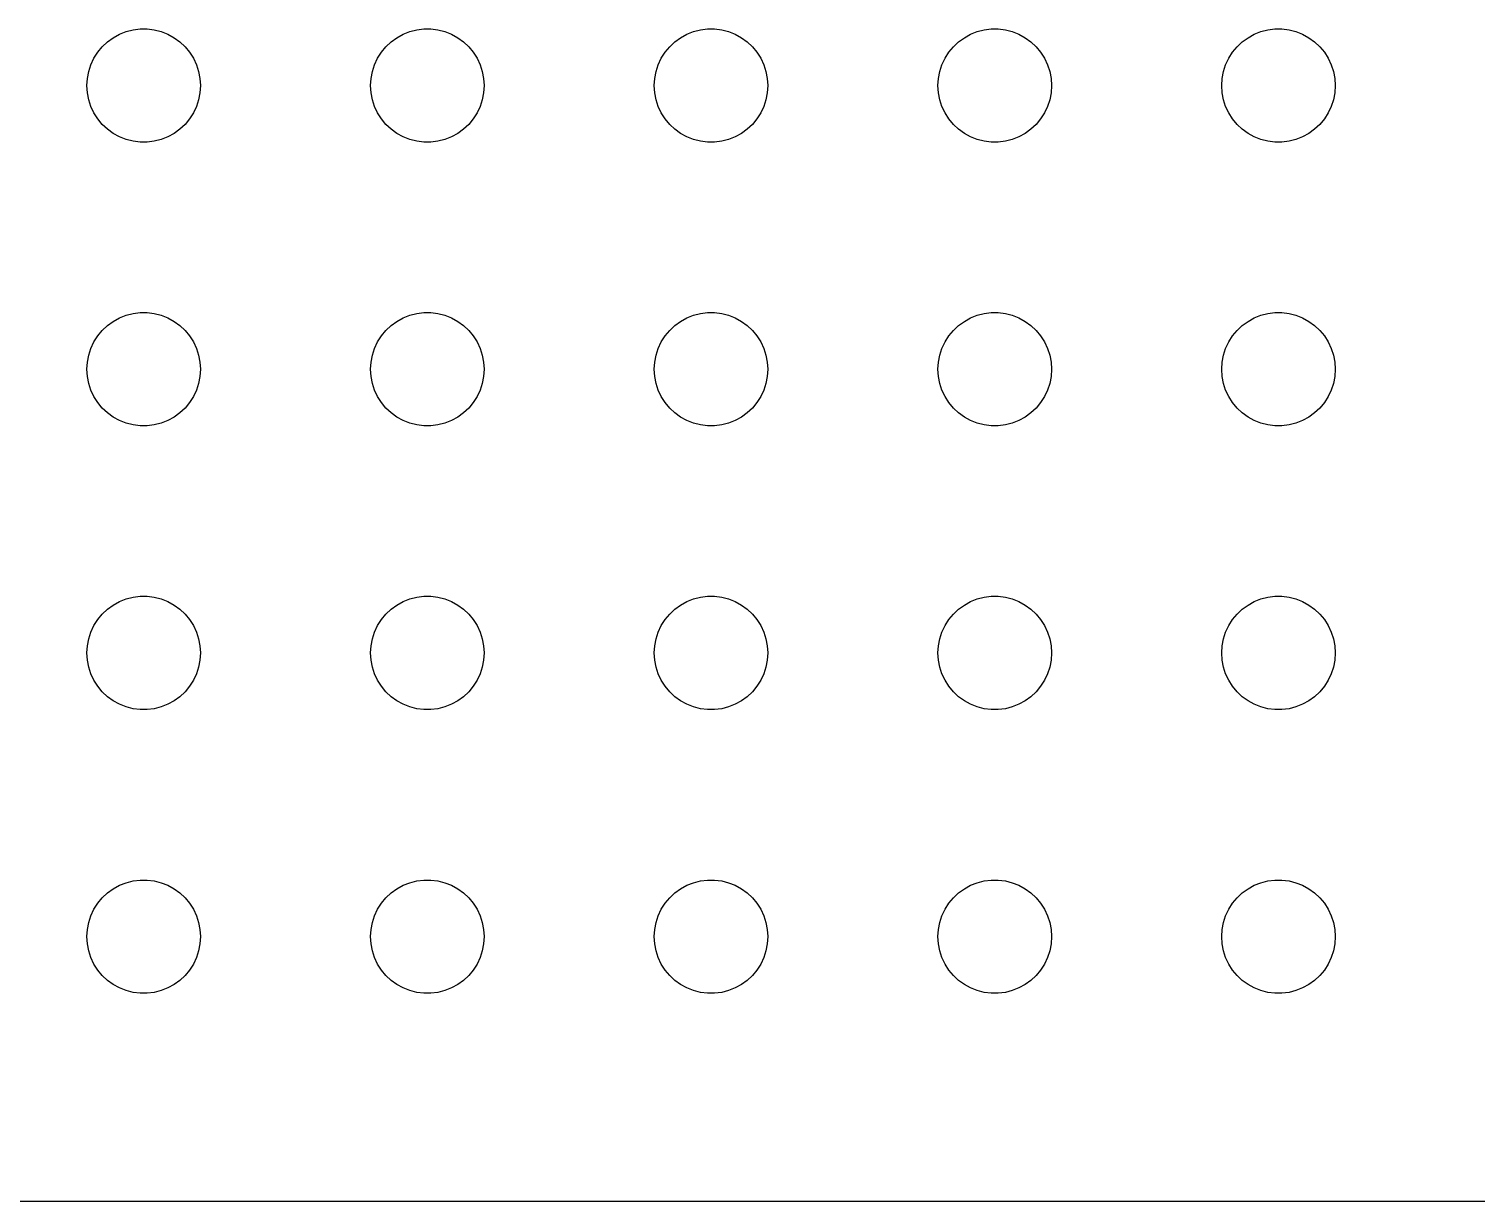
# Model space of a CAD drawing. Header units: metres. Extents: x -150 to 150, y -149 to 149.
# Drawn here: x 71.97 to 110.22, y -149.49 to -118.5 of the extents above; entities that cross this region are included whole.
import ezdxf

# ---------------------------------------------------------------- set-up
doc = ezdxf.new("R2010")
doc.units = ezdxf.units.M

msp = doc.modelspace()

# ---------------------------------------------------------------- linework, layer by layer
for p, q in [((74.3613, -118.643), (74.5365, -118.573)), ((74.5365, -118.573), (74.7189, -118.527)), ((74.7189, -118.527), (74.9058, -118.503)), ((74.9058, -118.503), (75.0942, -118.503)), ((75.0942, -118.503), (75.2811, -118.527)), ((75.2811, -118.527), (75.4635, -118.573)), ((75.4635, -118.573), (75.6387, -118.643)), ((81.8613, -118.643), (82.0365, -118.573)), ((82.0365, -118.573), (82.2189, -118.527)), ((82.2189, -118.527), (82.4058, -118.503)), ((82.4058, -118.503), (82.5942, -118.503)), ((82.5942, -118.503), (82.7811, -118.527)), ((82.7811, -118.527), (82.9635, -118.573)), ((82.9635, -118.573), (83.1387, -118.643)), ((89.3613, -118.643), (89.5365, -118.573)), ((89.5365, -118.573), (89.7189, -118.527)), ((89.7189, -118.527), (89.9058, -118.503)), ((89.9058, -118.503), (90.0942, -118.503)), ((90.0942, -118.503), (90.2811, -118.527)), ((90.2811, -118.527), (90.4635, -118.573)), ((90.4635, -118.573), (90.6387, -118.643)), ((96.8613, -118.643), (97.0365, -118.573)), ((97.0365, -118.573), (97.2189, -118.527)), ((97.2189, -118.527), (97.4058, -118.503)), ((97.4058, -118.503), (97.5942, -118.503)), ((97.5942, -118.503), (97.7811, -118.527)), ((97.7811, -118.527), (97.9635, -118.573)), ((97.9635, -118.573), (98.1387, -118.643)), ((104.361, -118.643), (104.536, -118.573)), ((104.536, -118.573), (104.719, -118.527)), ((104.719, -118.527), (104.906, -118.503)), ((104.906, -118.503), (105.094, -118.503)), ((105.094, -118.503), (105.281, -118.527)), ((105.281, -118.527), (105.464, -118.573)), ((105.464, -118.573), (105.639, -118.643)), ((73.7865, -119.118), (73.9065, -118.973)), ((73.9065, -118.973), (74.0439, -118.844)), ((74.0439, -118.844), (74.1963, -118.734)), ((74.1963, -118.734), (74.3613, -118.643)), ((75.6387, -118.643), (75.8037, -118.734)), ((75.8037, -118.734), (75.9561, -118.844)), ((75.9561, -118.844), (76.0934, -118.973)), ((76.0934, -118.973), (76.2135, -119.118)), ((81.2865, -119.118), (81.4065, -118.973)), ((81.4065, -118.973), (81.5439, -118.844)), ((81.5439, -118.844), (81.6963, -118.734)), ((81.6963, -118.734), (81.8613, -118.643)), ((83.1387, -118.643), (83.3037, -118.734)), ((83.3037, -118.734), (83.4561, -118.844)), ((83.4561, -118.844), (83.5934, -118.973)), ((83.5934, -118.973), (83.7135, -119.118)), ((88.7865, -119.118), (88.9065, -118.973)), ((88.9065, -118.973), (89.0439, -118.844)), ((89.0439, -118.844), (89.1963, -118.734)), ((89.1963, -118.734), (89.3613, -118.643)), ((90.6387, -118.643), (90.8037, -118.734)), ((90.8037, -118.734), (90.9561, -118.844)), ((90.9561, -118.844), (91.0934, -118.973)), ((91.0934, -118.973), (91.2135, -119.118)), ((96.2865, -119.118), (96.4065, -118.973)), ((96.4065, -118.973), (96.5439, -118.844)), ((96.5439, -118.844), (96.6963, -118.734)), ((96.6963, -118.734), (96.8613, -118.643)), ((98.1387, -118.643), (98.3037, -118.734)), ((98.3037, -118.734), (98.4561, -118.844)), ((98.4561, -118.844), (98.5934, -118.973)), ((98.5934, -118.973), (98.7135, -119.118)), ((103.786, -119.118), (103.907, -118.973)), ((103.907, -118.973), (104.044, -118.844)), ((104.044, -118.844), (104.196, -118.734)), ((104.196, -118.734), (104.361, -118.643)), ((105.639, -118.643), (105.804, -118.734)), ((105.804, -118.734), (105.956, -118.844)), ((105.956, -118.844), (106.093, -118.973)), ((106.093, -118.973), (106.214, -119.118)), ((73.6053, -119.448), (73.6855, -119.277)), ((73.6855, -119.277), (73.7865, -119.118)), ((76.2135, -119.118), (76.3145, -119.277)), ((76.3145, -119.277), (76.3947, -119.448)), ((81.1053, -119.448), (81.1855, -119.277)), ((81.1855, -119.277), (81.2865, -119.118)), ((83.7135, -119.118), (83.8145, -119.277)), ((83.8145, -119.277), (83.8947, -119.448)), ((88.6053, -119.448), (88.6855, -119.277)), ((88.6855, -119.277), (88.7865, -119.118)), ((91.2135, -119.118), (91.3145, -119.277)), ((91.3145, -119.277), (91.3947, -119.448)), ((96.1053, -119.448), (96.1855, -119.277)), ((96.1855, -119.277), (96.2865, -119.118)), ((98.7135, -119.118), (98.8145, -119.277)), ((98.8145, -119.277), (98.8947, -119.448)), ((103.605, -119.448), (103.686, -119.277)), ((103.686, -119.277), (103.786, -119.118)), ((106.214, -119.118), (106.314, -119.277)), ((106.314, -119.277), (106.395, -119.448)), ((73.5118, -119.812), (73.5471, -119.627)), ((73.5471, -119.627), (73.6053, -119.448)), ((76.3947, -119.448), (76.4529, -119.627)), ((76.4529, -119.627), (76.4882, -119.812)), ((81.0118, -119.812), (81.0471, -119.627)), ((81.0471, -119.627), (81.1053, -119.448)), ((83.8947, -119.448), (83.9529, -119.627)), ((83.9529, -119.627), (83.9882, -119.812)), ((88.5118, -119.812), (88.5471, -119.627)), ((88.5471, -119.627), (88.6053, -119.448)), ((91.3947, -119.448), (91.4529, -119.627)), ((91.4529, -119.627), (91.4882, -119.812)), ((96.0118, -119.812), (96.0471, -119.627)), ((96.0471, -119.627), (96.1053, -119.448)), ((98.8947, -119.448), (98.9529, -119.627)), ((98.9529, -119.627), (98.9882, -119.812)), ((103.512, -119.812), (103.547, -119.627)), ((103.547, -119.627), (103.605, -119.448)), ((106.395, -119.448), (106.453, -119.627)), ((106.453, -119.627), (106.488, -119.812)), ((73.5, -120), (73.5118, -119.812)), ((73.5118, -120.188), (73.5, -120)), ((76.4882, -119.812), (76.5, -120)), ((76.5, -120), (76.4882, -120.188)), ((81, -120), (81.0118, -119.812)), ((81.0118, -120.188), (81, -120)), ((83.9882, -119.812), (84, -120)), ((84, -120), (83.9882, -120.188)), ((88.5, -120), (88.5118, -119.812)), ((88.5118, -120.188), (88.5, -120)), ((91.4882, -119.812), (91.5, -120)), ((91.5, -120), (91.4882, -120.188)), ((96, -120), (96.0118, -119.812)), ((96.0118, -120.188), (96, -120)), ((98.9882, -119.812), (99, -120)), ((99, -120), (98.9882, -120.188)), ((103.5, -120), (103.512, -119.812)), ((103.512, -120.188), (103.5, -120)), ((106.488, -119.812), (106.5, -120)), ((106.5, -120), (106.488, -120.188)), ((73.5471, -120.373), (73.5118, -120.188)), ((73.6053, -120.552), (73.5471, -120.373)), ((76.4529, -120.373), (76.3947, -120.552)), ((76.4882, -120.188), (76.4529, -120.373)), ((81.0471, -120.373), (81.0118, -120.188)), ((81.1053, -120.552), (81.0471, -120.373)), ((83.9529, -120.373), (83.8947, -120.552)), ((83.9882, -120.188), (83.9529, -120.373)), ((88.5471, -120.373), (88.5118, -120.188)), ((88.6053, -120.552), (88.5471, -120.373)), ((91.4529, -120.373), (91.3947, -120.552)), ((91.4882, -120.188), (91.4529, -120.373)), ((96.0471, -120.373), (96.0118, -120.188)), ((96.1053, -120.552), (96.0471, -120.373)), ((98.9529, -120.373), (98.8947, -120.552)), ((98.9882, -120.188), (98.9529, -120.373)), ((103.547, -120.373), (103.512, -120.188)), ((103.605, -120.552), (103.547, -120.373)), ((106.453, -120.373), (106.395, -120.552)), ((106.488, -120.188), (106.453, -120.373)), ((73.6855, -120.723), (73.6053, -120.552)), ((73.7865, -120.882), (73.6855, -120.723)), ((73.9065, -121.027), (73.7865, -120.882)), ((76.2135, -120.882), (76.0934, -121.027)), ((76.3145, -120.723), (76.2135, -120.882)), ((76.3947, -120.552), (76.3145, -120.723)), ((81.1855, -120.723), (81.1053, -120.552)), ((81.2865, -120.882), (81.1855, -120.723)), ((81.4065, -121.027), (81.2865, -120.882)), ((83.7135, -120.882), (83.5934, -121.027)), ((83.8145, -120.723), (83.7135, -120.882)), ((83.8947, -120.552), (83.8145, -120.723)), ((88.6855, -120.723), (88.6053, -120.552)), ((88.7865, -120.882), (88.6855, -120.723)), ((88.9065, -121.027), (88.7865, -120.882)), ((91.2135, -120.882), (91.0934, -121.027)), ((91.3145, -120.723), (91.2135, -120.882)), ((91.3947, -120.552), (91.3145, -120.723)), ((96.1855, -120.723), (96.1053, -120.552)), ((96.2865, -120.882), (96.1855, -120.723)), ((96.4065, -121.027), (96.2865, -120.882)), ((98.7135, -120.882), (98.5934, -121.027)), ((98.8145, -120.723), (98.7135, -120.882)), ((98.8947, -120.552), (98.8145, -120.723)), ((103.686, -120.723), (103.605, -120.552)), ((103.786, -120.882), (103.686, -120.723)), ((103.907, -121.027), (103.786, -120.882)), ((106.214, -120.882), (106.093, -121.027)), ((106.314, -120.723), (106.214, -120.882)), ((106.395, -120.552), (106.314, -120.723)), ((74.0439, -121.156), (73.9065, -121.027)), ((74.1963, -121.266), (74.0439, -121.156)), ((74.3613, -121.357), (74.1963, -121.266)), ((75.8037, -121.266), (75.6387, -121.357)), ((75.9561, -121.156), (75.8037, -121.266)), ((76.0934, -121.027), (75.9561, -121.156)), ((81.5439, -121.156), (81.4065, -121.027)), ((81.6963, -121.266), (81.5439, -121.156)), ((81.8613, -121.357), (81.6963, -121.266)), ((83.3037, -121.266), (83.1387, -121.357)), ((83.4561, -121.156), (83.3037, -121.266)), ((83.5934, -121.027), (83.4561, -121.156)), ((89.0439, -121.156), (88.9065, -121.027)), ((89.1963, -121.266), (89.0439, -121.156)), ((89.3613, -121.357), (89.1963, -121.266)), ((90.8037, -121.266), (90.6387, -121.357)), ((90.9561, -121.156), (90.8037, -121.266)), ((91.0934, -121.027), (90.9561, -121.156)), ((96.5439, -121.156), (96.4065, -121.027)), ((96.6963, -121.266), (96.5439, -121.156)), ((96.8613, -121.357), (96.6963, -121.266)), ((98.3037, -121.266), (98.1387, -121.357)), ((98.4561, -121.156), (98.3037, -121.266)), ((98.5934, -121.027), (98.4561, -121.156)), ((104.044, -121.156), (103.907, -121.027)), ((104.196, -121.266), (104.044, -121.156)), ((104.361, -121.357), (104.196, -121.266)), ((105.804, -121.266), (105.639, -121.357)), ((105.956, -121.156), (105.804, -121.266)), ((106.093, -121.027), (105.956, -121.156)), ((74.5365, -121.427), (74.3613, -121.357)), ((74.7189, -121.473), (74.5365, -121.427)), ((74.9058, -121.497), (74.7189, -121.473)), ((75.0942, -121.497), (74.9058, -121.497)), ((75.2811, -121.473), (75.0942, -121.497)), ((75.4635, -121.427), (75.2811, -121.473)), ((75.6387, -121.357), (75.4635, -121.427)), ((82.0365, -121.427), (81.8613, -121.357)), ((82.2189, -121.473), (82.0365, -121.427)), ((82.4058, -121.497), (82.2189, -121.473)), ((82.5942, -121.497), (82.4058, -121.497)), ((82.7811, -121.473), (82.5942, -121.497)), ((82.9635, -121.427), (82.7811, -121.473)), ((83.1387, -121.357), (82.9635, -121.427)), ((89.5365, -121.427), (89.3613, -121.357)), ((89.7189, -121.473), (89.5365, -121.427)), ((89.9058, -121.497), (89.7189, -121.473)), ((90.0942, -121.497), (89.9058, -121.497)), ((90.2811, -121.473), (90.0942, -121.497)), ((90.4635, -121.427), (90.2811, -121.473)), ((90.6387, -121.357), (90.4635, -121.427)), ((97.0365, -121.427), (96.8613, -121.357)), ((97.2189, -121.473), (97.0365, -121.427)), ((97.4058, -121.497), (97.2189, -121.473)), ((97.5942, -121.497), (97.4058, -121.497)), ((97.7811, -121.473), (97.5942, -121.497)), ((97.9635, -121.427), (97.7811, -121.473)), ((98.1387, -121.357), (97.9635, -121.427)), ((104.536, -121.427), (104.361, -121.357)), ((104.719, -121.473), (104.536, -121.427)), ((104.906, -121.497), (104.719, -121.473)), ((105.094, -121.497), (104.906, -121.497)), ((105.281, -121.473), (105.094, -121.497)), ((105.464, -121.427), (105.281, -121.473)), ((105.639, -121.357), (105.464, -121.427)), ((74.0439, -126.344), (74.1963, -126.234)), ((74.1963, -126.234), (74.3613, -126.143)), ((74.3613, -126.143), (74.5365, -126.073)), ((74.5365, -126.073), (74.7189, -126.027)), ((74.7189, -126.027), (74.9058, -126.003)), ((74.9058, -126.003), (75.0942, -126.003)), ((75.0942, -126.003), (75.2811, -126.027)), ((75.2811, -126.027), (75.4635, -126.073)), ((75.4635, -126.073), (75.6387, -126.143)), ((75.6387, -126.143), (75.8037, -126.234)), ((75.8037, -126.234), (75.9561, -126.344)), ((81.5439, -126.344), (81.6963, -126.234)), ((81.6963, -126.234), (81.8613, -126.143)), ((81.8613, -126.143), (82.0365, -126.073)), ((82.0365, -126.073), (82.2189, -126.027)), ((82.2189, -126.027), (82.4058, -126.003)), ((82.4058, -126.003), (82.5942, -126.003)), ((82.5942, -126.003), (82.7811, -126.027)), ((82.7811, -126.027), (82.9635, -126.073)), ((82.9635, -126.073), (83.1387, -126.143)), ((83.1387, -126.143), (83.3037, -126.234)), ((83.3037, -126.234), (83.4561, -126.344)), ((89.0439, -126.344), (89.1963, -126.234)), ((89.1963, -126.234), (89.3613, -126.143)), ((89.3613, -126.143), (89.5365, -126.073)), ((89.5365, -126.073), (89.7189, -126.027)), ((89.7189, -126.027), (89.9058, -126.003)), ((89.9058, -126.003), (90.0942, -126.003)), ((90.0942, -126.003), (90.2811, -126.027)), ((90.2811, -126.027), (90.4635, -126.073)), ((90.4635, -126.073), (90.6387, -126.143)), ((90.6387, -126.143), (90.8037, -126.234)), ((90.8037, -126.234), (90.9561, -126.344)), ((96.5439, -126.344), (96.6963, -126.234)), ((96.6963, -126.234), (96.8613, -126.143)), ((96.8613, -126.143), (97.0365, -126.073)), ((97.0365, -126.073), (97.2189, -126.027)), ((97.2189, -126.027), (97.4058, -126.003)), ((97.4058, -126.003), (97.5942, -126.003)), ((97.5942, -126.003), (97.7811, -126.027)), ((97.7811, -126.027), (97.9635, -126.073)), ((97.9635, -126.073), (98.1387, -126.143)), ((98.1387, -126.143), (98.3037, -126.234)), ((98.3037, -126.234), (98.4561, -126.344)), ((104.044, -126.344), (104.196, -126.234)), ((104.196, -126.234), (104.361, -126.143)), ((104.361, -126.143), (104.536, -126.073)), ((104.536, -126.073), (104.719, -126.027)), ((104.719, -126.027), (104.906, -126.003)), ((104.906, -126.003), (105.094, -126.003)), ((105.094, -126.003), (105.281, -126.027)), ((105.281, -126.027), (105.464, -126.073)), ((105.464, -126.073), (105.639, -126.143)), ((105.639, -126.143), (105.804, -126.234)), ((105.804, -126.234), (105.956, -126.344)), ((73.6855, -126.777), (73.7865, -126.618)), ((73.7865, -126.618), (73.9065, -126.473)), ((73.9065, -126.473), (74.0439, -126.344)), ((75.9561, -126.344), (76.0934, -126.473)), ((76.0934, -126.473), (76.2135, -126.618)), ((76.2135, -126.618), (76.3145, -126.777)), ((81.1855, -126.777), (81.2865, -126.618)), ((81.2865, -126.618), (81.4065, -126.473)), ((81.4065, -126.473), (81.5439, -126.344)), ((83.4561, -126.344), (83.5934, -126.473)), ((83.5934, -126.473), (83.7135, -126.618)), ((83.7135, -126.618), (83.8145, -126.777)), ((88.6855, -126.777), (88.7865, -126.618)), ((88.7865, -126.618), (88.9065, -126.473)), ((88.9065, -126.473), (89.0439, -126.344)), ((90.9561, -126.344), (91.0934, -126.473)), ((91.0934, -126.473), (91.2135, -126.618)), ((91.2135, -126.618), (91.3145, -126.777)), ((96.1855, -126.777), (96.2865, -126.618)), ((96.2865, -126.618), (96.4065, -126.473)), ((96.4065, -126.473), (96.5439, -126.344)), ((98.4561, -126.344), (98.5934, -126.473)), ((98.5934, -126.473), (98.7135, -126.618)), ((98.7135, -126.618), (98.8145, -126.777)), ((103.686, -126.777), (103.786, -126.618)), ((103.786, -126.618), (103.907, -126.473)), ((103.907, -126.473), (104.044, -126.344)), ((105.956, -126.344), (106.093, -126.473)), ((106.093, -126.473), (106.214, -126.618)), ((106.214, -126.618), (106.314, -126.777)), ((73.5471, -127.127), (73.6053, -126.948)), ((73.6053, -126.948), (73.6855, -126.777)), ((76.3145, -126.777), (76.3947, -126.948)), ((76.3947, -126.948), (76.4529, -127.127)), ((81.0471, -127.127), (81.1053, -126.948)), ((81.1053, -126.948), (81.1855, -126.777)), ((83.8145, -126.777), (83.8947, -126.948)), ((83.8947, -126.948), (83.9529, -127.127)), ((88.5471, -127.127), (88.6053, -126.948)), ((88.6053, -126.948), (88.6855, -126.777)), ((91.3145, -126.777), (91.3947, -126.948)), ((91.3947, -126.948), (91.4529, -127.127)), ((96.0471, -127.127), (96.1053, -126.948)), ((96.1053, -126.948), (96.1855, -126.777)), ((98.8145, -126.777), (98.8947, -126.948)), ((98.8947, -126.948), (98.9529, -127.127)), ((103.547, -127.127), (103.605, -126.948)), ((103.605, -126.948), (103.686, -126.777)), ((106.314, -126.777), (106.395, -126.948)), ((106.395, -126.948), (106.453, -127.127)), ((73.5, -127.5), (73.5118, -127.312)), ((73.5118, -127.312), (73.5471, -127.127)), ((76.4529, -127.127), (76.4882, -127.312)), ((76.4882, -127.312), (76.5, -127.5)), ((81, -127.5), (81.0118, -127.312)), ((81.0118, -127.312), (81.0471, -127.127)), ((83.9529, -127.127), (83.9882, -127.312)), ((83.9882, -127.312), (84, -127.5)), ((88.5, -127.5), (88.5118, -127.312)), ((88.5118, -127.312), (88.5471, -127.127)), ((91.4529, -127.127), (91.4882, -127.312)), ((91.4882, -127.312), (91.5, -127.5)), ((96, -127.5), (96.0118, -127.312)), ((96.0118, -127.312), (96.0471, -127.127)), ((98.9529, -127.127), (98.9882, -127.312)), ((98.9882, -127.312), (99, -127.5)), ((103.5, -127.5), (103.512, -127.312)), ((103.512, -127.312), (103.547, -127.127)), ((106.453, -127.127), (106.488, -127.312)), ((106.488, -127.312), (106.5, -127.5)), ((73.5118, -127.688), (73.5, -127.5)), ((73.5471, -127.873), (73.5118, -127.688)), ((76.4882, -127.688), (76.4529, -127.873)), ((76.5, -127.5), (76.4882, -127.688)), ((81.0118, -127.688), (81, -127.5)), ((81.0471, -127.873), (81.0118, -127.688)), ((83.9882, -127.688), (83.9529, -127.873)), ((84, -127.5), (83.9882, -127.688)), ((88.5118, -127.688), (88.5, -127.5)), ((88.5471, -127.873), (88.5118, -127.688)), ((91.4882, -127.688), (91.4529, -127.873)), ((91.5, -127.5), (91.4882, -127.688)), ((96.0118, -127.688), (96, -127.5)), ((96.0471, -127.873), (96.0118, -127.688)), ((98.9882, -127.688), (98.9529, -127.873)), ((99, -127.5), (98.9882, -127.688)), ((103.512, -127.688), (103.5, -127.5)), ((103.547, -127.873), (103.512, -127.688)), ((106.488, -127.688), (106.453, -127.873)), ((106.5, -127.5), (106.488, -127.688)), ((73.6053, -128.052), (73.5471, -127.873)), ((73.6855, -128.223), (73.6053, -128.052)), ((76.3947, -128.052), (76.3145, -128.223)), ((76.4529, -127.873), (76.3947, -128.052)), ((81.1053, -128.052), (81.0471, -127.873)), ((81.1855, -128.223), (81.1053, -128.052)), ((83.8947, -128.052), (83.8145, -128.223)), ((83.9529, -127.873), (83.8947, -128.052)), ((88.6053, -128.052), (88.5471, -127.873)), ((88.6855, -128.223), (88.6053, -128.052)), ((91.3947, -128.052), (91.3145, -128.223)), ((91.4529, -127.873), (91.3947, -128.052)), ((96.1053, -128.052), (96.0471, -127.873)), ((96.1855, -128.223), (96.1053, -128.052)), ((98.8947, -128.052), (98.8145, -128.223)), ((98.9529, -127.873), (98.8947, -128.052)), ((103.605, -128.052), (103.547, -127.873)), ((103.686, -128.223), (103.605, -128.052)), ((106.395, -128.052), (106.314, -128.223)), ((106.453, -127.873), (106.395, -128.052)), ((73.7865, -128.382), (73.6855, -128.223)), ((73.9065, -128.527), (73.7865, -128.382)), ((74.0439, -128.656), (73.9065, -128.527)), ((76.0934, -128.527), (75.9561, -128.656)), ((76.2135, -128.382), (76.0934, -128.527)), ((76.3145, -128.223), (76.2135, -128.382)), ((81.2865, -128.382), (81.1855, -128.223)), ((81.4065, -128.527), (81.2865, -128.382)), ((81.5439, -128.656), (81.4065, -128.527)), ((83.5934, -128.527), (83.4561, -128.656)), ((83.7135, -128.382), (83.5934, -128.527)), ((83.8145, -128.223), (83.7135, -128.382)), ((88.7865, -128.382), (88.6855, -128.223)), ((88.9065, -128.527), (88.7865, -128.382)), ((89.0439, -128.656), (88.9065, -128.527)), ((91.0934, -128.527), (90.9561, -128.656)), ((91.2135, -128.382), (91.0934, -128.527)), ((91.3145, -128.223), (91.2135, -128.382)), ((96.2865, -128.382), (96.1855, -128.223)), ((96.4065, -128.527), (96.2865, -128.382)), ((96.5439, -128.656), (96.4065, -128.527)), ((98.5934, -128.527), (98.4561, -128.656)), ((98.7135, -128.382), (98.5934, -128.527)), ((98.8145, -128.223), (98.7135, -128.382)), ((103.786, -128.382), (103.686, -128.223)), ((103.907, -128.527), (103.786, -128.382)), ((104.044, -128.656), (103.907, -128.527)), ((106.093, -128.527), (105.956, -128.656)), ((106.214, -128.382), (106.093, -128.527)), ((106.314, -128.223), (106.214, -128.382)), ((74.1963, -128.766), (74.0439, -128.656)), ((74.3613, -128.857), (74.1963, -128.766)), ((74.5365, -128.927), (74.3613, -128.857)), ((75.6387, -128.857), (75.4635, -128.927)), ((75.8037, -128.766), (75.6387, -128.857)), ((75.9561, -128.656), (75.8037, -128.766)), ((81.6963, -128.766), (81.5439, -128.656)), ((81.8613, -128.857), (81.6963, -128.766)), ((82.0365, -128.927), (81.8613, -128.857)), ((83.1387, -128.857), (82.9635, -128.927)), ((83.3037, -128.766), (83.1387, -128.857)), ((83.4561, -128.656), (83.3037, -128.766)), ((89.1963, -128.766), (89.0439, -128.656)), ((89.3613, -128.857), (89.1963, -128.766)), ((89.5365, -128.927), (89.3613, -128.857)), ((90.6387, -128.857), (90.4635, -128.927)), ((90.8037, -128.766), (90.6387, -128.857)), ((90.9561, -128.656), (90.8037, -128.766)), ((96.6963, -128.766), (96.5439, -128.656)), ((96.8613, -128.857), (96.6963, -128.766)), ((97.0365, -128.927), (96.8613, -128.857)), ((98.1387, -128.857), (97.9635, -128.927)), ((98.3037, -128.766), (98.1387, -128.857)), ((98.4561, -128.656), (98.3037, -128.766)), ((104.196, -128.766), (104.044, -128.656)), ((104.361, -128.857), (104.196, -128.766)), ((104.536, -128.927), (104.361, -128.857)), ((105.639, -128.857), (105.464, -128.927)), ((105.804, -128.766), (105.639, -128.857)), ((105.956, -128.656), (105.804, -128.766)), ((74.7189, -128.973), (74.5365, -128.927)), ((74.9058, -128.997), (74.7189, -128.973)), ((75.0942, -128.997), (74.9058, -128.997)), ((75.2811, -128.973), (75.0942, -128.997)), ((75.4635, -128.927), (75.2811, -128.973)), ((82.2189, -128.973), (82.0365, -128.927)), ((82.4058, -128.997), (82.2189, -128.973)), ((82.5942, -128.997), (82.4058, -128.997)), ((82.7811, -128.973), (82.5942, -128.997)), ((82.9635, -128.927), (82.7811, -128.973)), ((89.7189, -128.973), (89.5365, -128.927)), ((89.9058, -128.997), (89.7189, -128.973)), ((90.0942, -128.997), (89.9058, -128.997)), ((90.2811, -128.973), (90.0942, -128.997)), ((90.4635, -128.927), (90.2811, -128.973)), ((97.2189, -128.973), (97.0365, -128.927)), ((97.4058, -128.997), (97.2189, -128.973)), ((97.5942, -128.997), (97.4058, -128.997)), ((97.7811, -128.973), (97.5942, -128.997)), ((97.9635, -128.927), (97.7811, -128.973)), ((104.719, -128.973), (104.536, -128.927)), ((104.906, -128.997), (104.719, -128.973)), ((105.094, -128.997), (104.906, -128.997)), ((105.281, -128.973), (105.094, -128.997)), ((105.464, -128.927), (105.281, -128.973)), ((74.7189, -133.527), (74.9058, -133.503)), ((74.9058, -133.503), (75.0942, -133.503)), ((75.0942, -133.503), (75.2811, -133.527)), ((82.2189, -133.527), (82.4058, -133.503)), ((82.4058, -133.503), (82.5942, -133.503)), ((82.5942, -133.503), (82.7811, -133.527)), ((89.7189, -133.527), (89.9058, -133.503)), ((89.9058, -133.503), (90.0942, -133.503)), ((90.0942, -133.503), (90.2811, -133.527)), ((97.2189, -133.527), (97.4058, -133.503)), ((97.4058, -133.503), (97.5942, -133.503)), ((97.5942, -133.503), (97.7811, -133.527)), ((104.719, -133.527), (104.906, -133.503)), ((104.906, -133.503), (105.094, -133.503)), ((105.094, -133.503), (105.281, -133.527)), ((73.9065, -133.973), (74.0439, -133.844)), ((74.0439, -133.844), (74.1963, -133.734)), ((74.1963, -133.734), (74.3613, -133.643)), ((74.3613, -133.643), (74.5365, -133.573)), ((74.5365, -133.573), (74.7189, -133.527)), ((75.2811, -133.527), (75.4635, -133.573)), ((75.4635, -133.573), (75.6387, -133.643)), ((75.6387, -133.643), (75.8037, -133.734)), ((75.8037, -133.734), (75.9561, -133.844)), ((75.9561, -133.844), (76.0934, -133.973)), ((81.4065, -133.973), (81.5439, -133.844)), ((81.5439, -133.844), (81.6963, -133.734)), ((81.6963, -133.734), (81.8613, -133.643)), ((81.8613, -133.643), (82.0365, -133.573)), ((82.0365, -133.573), (82.2189, -133.527)), ((82.7811, -133.527), (82.9635, -133.573)), ((82.9635, -133.573), (83.1387, -133.643)), ((83.1387, -133.643), (83.3037, -133.734)), ((83.3037, -133.734), (83.4561, -133.844)), ((83.4561, -133.844), (83.5934, -133.973)), ((88.9065, -133.973), (89.0439, -133.844)), ((89.0439, -133.844), (89.1963, -133.734)), ((89.1963, -133.734), (89.3613, -133.643)), ((89.3613, -133.643), (89.5365, -133.573)), ((89.5365, -133.573), (89.7189, -133.527)), ((90.2811, -133.527), (90.4635, -133.573)), ((90.4635, -133.573), (90.6387, -133.643)), ((90.6387, -133.643), (90.8037, -133.734)), ((90.8037, -133.734), (90.9561, -133.844)), ((90.9561, -133.844), (91.0934, -133.973)), ((96.4065, -133.973), (96.5439, -133.844)), ((96.5439, -133.844), (96.6963, -133.734)), ((96.6963, -133.734), (96.8613, -133.643)), ((96.8613, -133.643), (97.0365, -133.573)), ((97.0365, -133.573), (97.2189, -133.527)), ((97.7811, -133.527), (97.9635, -133.573)), ((97.9635, -133.573), (98.1387, -133.643)), ((98.1387, -133.643), (98.3037, -133.734)), ((98.3037, -133.734), (98.4561, -133.844)), ((98.4561, -133.844), (98.5934, -133.973)), ((103.907, -133.973), (104.044, -133.844)), ((104.044, -133.844), (104.196, -133.734)), ((104.196, -133.734), (104.361, -133.643)), ((104.361, -133.643), (104.536, -133.573)), ((104.536, -133.573), (104.719, -133.527)), ((105.281, -133.527), (105.464, -133.573)), ((105.464, -133.573), (105.639, -133.643)), ((105.639, -133.643), (105.804, -133.734)), ((105.804, -133.734), (105.956, -133.844)), ((105.956, -133.844), (106.093, -133.973)), ((73.6053, -134.448), (73.6855, -134.277)), ((73.6855, -134.277), (73.7865, -134.118)), ((73.7865, -134.118), (73.9065, -133.973)), ((76.0934, -133.973), (76.2135, -134.118)), ((76.2135, -134.118), (76.3145, -134.277)), ((76.3145, -134.277), (76.3947, -134.448)), ((81.1053, -134.448), (81.1855, -134.277)), ((81.1855, -134.277), (81.2865, -134.118)), ((81.2865, -134.118), (81.4065, -133.973)), ((83.5934, -133.973), (83.7135, -134.118)), ((83.7135, -134.118), (83.8145, -134.277)), ((83.8145, -134.277), (83.8947, -134.448)), ((88.6053, -134.448), (88.6855, -134.277)), ((88.6855, -134.277), (88.7865, -134.118)), ((88.7865, -134.118), (88.9065, -133.973)), ((91.0934, -133.973), (91.2135, -134.118)), ((91.2135, -134.118), (91.3145, -134.277)), ((91.3145, -134.277), (91.3947, -134.448)), ((96.1053, -134.448), (96.1855, -134.277)), ((96.1855, -134.277), (96.2865, -134.118)), ((96.2865, -134.118), (96.4065, -133.973)), ((98.5934, -133.973), (98.7135, -134.118)), ((98.7135, -134.118), (98.8145, -134.277)), ((98.8145, -134.277), (98.8947, -134.448)), ((103.605, -134.448), (103.686, -134.277)), ((103.686, -134.277), (103.786, -134.118)), ((103.786, -134.118), (103.907, -133.973)), ((106.093, -133.973), (106.214, -134.118)), ((106.214, -134.118), (106.314, -134.277)), ((106.314, -134.277), (106.395, -134.448)), ((73.5118, -134.812), (73.5471, -134.627)), ((73.5471, -134.627), (73.6053, -134.448)), ((76.3947, -134.448), (76.4529, -134.627)), ((76.4529, -134.627), (76.4882, -134.812)), ((81.0118, -134.812), (81.0471, -134.627)), ((81.0471, -134.627), (81.1053, -134.448)), ((83.8947, -134.448), (83.9529, -134.627)), ((83.9529, -134.627), (83.9882, -134.812)), ((88.5118, -134.812), (88.5471, -134.627)), ((88.5471, -134.627), (88.6053, -134.448)), ((91.3947, -134.448), (91.4529, -134.627)), ((91.4529, -134.627), (91.4882, -134.812)), ((96.0118, -134.812), (96.0471, -134.627)), ((96.0471, -134.627), (96.1053, -134.448)), ((98.8947, -134.448), (98.9529, -134.627)), ((98.9529, -134.627), (98.9882, -134.812)), ((103.512, -134.812), (103.547, -134.627)), ((103.547, -134.627), (103.605, -134.448)), ((106.395, -134.448), (106.453, -134.627)), ((106.453, -134.627), (106.488, -134.812)), ((73.5, -135), (73.5118, -134.812)), ((73.5118, -135.188), (73.5, -135)), ((76.4882, -134.812), (76.5, -135)), ((76.5, -135), (76.4882, -135.188)), ((81, -135), (81.0118, -134.812)), ((81.0118, -135.188), (81, -135)), ((83.9882, -134.812), (84, -135)), ((84, -135), (83.9882, -135.188)), ((88.5, -135), (88.5118, -134.812)), ((88.5118, -135.188), (88.5, -135)), ((91.4882, -134.812), (91.5, -135)), ((91.5, -135), (91.4882, -135.188)), ((96, -135), (96.0118, -134.812)), ((96.0118, -135.188), (96, -135)), ((98.9882, -134.812), (99, -135)), ((99, -135), (98.9882, -135.188)), ((103.5, -135), (103.512, -134.812)), ((103.512, -135.188), (103.5, -135)), ((106.488, -134.812), (106.5, -135)), ((106.5, -135), (106.488, -135.188)), ((73.5471, -135.373), (73.5118, -135.188)), ((73.6053, -135.552), (73.5471, -135.373)), ((76.4529, -135.373), (76.3947, -135.552)), ((76.4882, -135.188), (76.4529, -135.373)), ((81.0471, -135.373), (81.0118, -135.188)), ((81.1053, -135.552), (81.0471, -135.373)), ((83.9529, -135.373), (83.8947, -135.552)), ((83.9882, -135.188), (83.9529, -135.373)), ((88.5471, -135.373), (88.5118, -135.188)), ((88.6053, -135.552), (88.5471, -135.373)), ((91.4529, -135.373), (91.3947, -135.552)), ((91.4882, -135.188), (91.4529, -135.373)), ((96.0471, -135.373), (96.0118, -135.188)), ((96.1053, -135.552), (96.0471, -135.373)), ((98.9529, -135.373), (98.8947, -135.552)), ((98.9882, -135.188), (98.9529, -135.373)), ((103.547, -135.373), (103.512, -135.188)), ((103.605, -135.552), (103.547, -135.373)), ((106.453, -135.373), (106.395, -135.552)), ((106.488, -135.188), (106.453, -135.373)), ((73.6855, -135.723), (73.6053, -135.552)), ((73.7865, -135.882), (73.6855, -135.723)), ((76.3145, -135.723), (76.2135, -135.882)), ((76.3947, -135.552), (76.3145, -135.723)), ((81.1855, -135.723), (81.1053, -135.552)), ((81.2865, -135.882), (81.1855, -135.723)), ((83.8145, -135.723), (83.7135, -135.882)), ((83.8947, -135.552), (83.8145, -135.723)), ((88.6855, -135.723), (88.6053, -135.552)), ((88.7865, -135.882), (88.6855, -135.723)), ((91.3145, -135.723), (91.2135, -135.882)), ((91.3947, -135.552), (91.3145, -135.723)), ((96.1855, -135.723), (96.1053, -135.552)), ((96.2865, -135.882), (96.1855, -135.723)), ((98.8145, -135.723), (98.7135, -135.882)), ((98.8947, -135.552), (98.8145, -135.723)), ((103.686, -135.723), (103.605, -135.552)), ((103.786, -135.882), (103.686, -135.723)), ((106.314, -135.723), (106.214, -135.882)), ((106.395, -135.552), (106.314, -135.723)), ((73.9065, -136.027), (73.7865, -135.882)), ((74.0439, -136.156), (73.9065, -136.027)), ((74.1963, -136.266), (74.0439, -136.156)), ((75.9561, -136.156), (75.8037, -136.266)), ((76.0934, -136.027), (75.9561, -136.156)), ((76.2135, -135.882), (76.0934, -136.027)), ((81.4065, -136.027), (81.2865, -135.882)), ((81.5439, -136.156), (81.4065, -136.027)), ((81.6963, -136.266), (81.5439, -136.156)), ((83.4561, -136.156), (83.3037, -136.266)), ((83.5934, -136.027), (83.4561, -136.156)), ((83.7135, -135.882), (83.5934, -136.027)), ((88.9065, -136.027), (88.7865, -135.882)), ((89.0439, -136.156), (88.9065, -136.027)), ((89.1963, -136.266), (89.0439, -136.156)), ((90.9561, -136.156), (90.8037, -136.266)), ((91.0934, -136.027), (90.9561, -136.156)), ((91.2135, -135.882), (91.0934, -136.027)), ((96.4065, -136.027), (96.2865, -135.882)), ((96.5439, -136.156), (96.4065, -136.027)), ((96.6963, -136.266), (96.5439, -136.156)), ((98.4561, -136.156), (98.3037, -136.266)), ((98.5934, -136.027), (98.4561, -136.156)), ((98.7135, -135.882), (98.5934, -136.027)), ((103.907, -136.027), (103.786, -135.882)), ((104.044, -136.156), (103.907, -136.027)), ((104.196, -136.266), (104.044, -136.156)), ((105.956, -136.156), (105.804, -136.266)), ((106.093, -136.027), (105.956, -136.156)), ((106.214, -135.882), (106.093, -136.027)), ((74.3613, -136.357), (74.1963, -136.266)), ((74.5365, -136.427), (74.3613, -136.357)), ((74.7189, -136.473), (74.5365, -136.427)), ((74.9058, -136.497), (74.7189, -136.473)), ((75.0942, -136.497), (74.9058, -136.497)), ((75.2811, -136.473), (75.0942, -136.497)), ((75.4635, -136.427), (75.2811, -136.473)), ((75.6387, -136.357), (75.4635, -136.427)), ((75.8037, -136.266), (75.6387, -136.357)), ((81.8613, -136.357), (81.6963, -136.266)), ((82.0365, -136.427), (81.8613, -136.357)), ((82.2189, -136.473), (82.0365, -136.427)), ((82.4058, -136.497), (82.2189, -136.473)), ((82.5942, -136.497), (82.4058, -136.497)), ((82.7811, -136.473), (82.5942, -136.497)), ((82.9635, -136.427), (82.7811, -136.473)), ((83.1387, -136.357), (82.9635, -136.427)), ((83.3037, -136.266), (83.1387, -136.357)), ((89.3613, -136.357), (89.1963, -136.266)), ((89.5365, -136.427), (89.3613, -136.357)), ((89.7189, -136.473), (89.5365, -136.427)), ((89.9058, -136.497), (89.7189, -136.473)), ((90.0942, -136.497), (89.9058, -136.497)), ((90.2811, -136.473), (90.0942, -136.497)), ((90.4635, -136.427), (90.2811, -136.473)), ((90.6387, -136.357), (90.4635, -136.427)), ((90.8037, -136.266), (90.6387, -136.357)), ((96.8613, -136.357), (96.6963, -136.266)), ((97.0365, -136.427), (96.8613, -136.357)), ((97.2189, -136.473), (97.0365, -136.427)), ((97.4058, -136.497), (97.2189, -136.473)), ((97.5942, -136.497), (97.4058, -136.497)), ((97.7811, -136.473), (97.5942, -136.497)), ((97.9635, -136.427), (97.7811, -136.473)), ((98.1387, -136.357), (97.9635, -136.427)), ((98.3037, -136.266), (98.1387, -136.357)), ((104.361, -136.357), (104.196, -136.266)), ((104.536, -136.427), (104.361, -136.357)), ((104.719, -136.473), (104.536, -136.427)), ((104.906, -136.497), (104.719, -136.473)), ((105.094, -136.497), (104.906, -136.497)), ((105.281, -136.473), (105.094, -136.497)), ((105.464, -136.427), (105.281, -136.473)), ((105.639, -136.357), (105.464, -136.427)), ((105.804, -136.266), (105.639, -136.357)), ((74.1963, -141.234), (74.3613, -141.143)), ((74.3613, -141.143), (74.5365, -141.073)), ((74.5365, -141.073), (74.7189, -141.027)), ((74.7189, -141.027), (74.9058, -141.003)), ((74.9058, -141.003), (75.0942, -141.003)), ((75.0942, -141.003), (75.2811, -141.027)), ((75.2811, -141.027), (75.4635, -141.073)), ((75.4635, -141.073), (75.6387, -141.143)), ((75.6387, -141.143), (75.8037, -141.234)), ((81.6963, -141.234), (81.8613, -141.143)), ((81.8613, -141.143), (82.0365, -141.073)), ((82.0365, -141.073), (82.2189, -141.027)), ((82.2189, -141.027), (82.4058, -141.003)), ((82.4058, -141.003), (82.5942, -141.003)), ((82.5942, -141.003), (82.7811, -141.027)), ((82.7811, -141.027), (82.9635, -141.073)), ((82.9635, -141.073), (83.1387, -141.143)), ((83.1387, -141.143), (83.3037, -141.234)), ((89.1963, -141.234), (89.3613, -141.143)), ((89.3613, -141.143), (89.5365, -141.073)), ((89.5365, -141.073), (89.7189, -141.027)), ((89.7189, -141.027), (89.9058, -141.003)), ((89.9058, -141.003), (90.0942, -141.003)), ((90.0942, -141.003), (90.2811, -141.027)), ((90.2811, -141.027), (90.4635, -141.073)), ((90.4635, -141.073), (90.6387, -141.143)), ((90.6387, -141.143), (90.8037, -141.234)), ((96.6963, -141.234), (96.8613, -141.143)), ((96.8613, -141.143), (97.0365, -141.073)), ((97.0365, -141.073), (97.2189, -141.027)), ((97.2189, -141.027), (97.4058, -141.003)), ((97.4058, -141.003), (97.5942, -141.003)), ((97.5942, -141.003), (97.7811, -141.027)), ((97.7811, -141.027), (97.9635, -141.073)), ((97.9635, -141.073), (98.1387, -141.143)), ((98.1387, -141.143), (98.3037, -141.234)), ((104.196, -141.234), (104.361, -141.143)), ((104.361, -141.143), (104.536, -141.073)), ((104.536, -141.073), (104.719, -141.027)), ((104.719, -141.027), (104.906, -141.003)), ((104.906, -141.003), (105.094, -141.003)), ((105.094, -141.003), (105.281, -141.027)), ((105.281, -141.027), (105.464, -141.073)), ((105.464, -141.073), (105.639, -141.143)), ((105.639, -141.143), (105.804, -141.234)), ((73.7865, -141.618), (73.9065, -141.473)), ((73.9065, -141.473), (74.0439, -141.344)), ((74.0439, -141.344), (74.1963, -141.234)), ((75.8037, -141.234), (75.9561, -141.344)), ((75.9561, -141.344), (76.0934, -141.473)), ((76.0934, -141.473), (76.2135, -141.618)), ((81.2865, -141.618), (81.4065, -141.473)), ((81.4065, -141.473), (81.5439, -141.344)), ((81.5439, -141.344), (81.6963, -141.234)), ((83.3037, -141.234), (83.4561, -141.344)), ((83.4561, -141.344), (83.5934, -141.473)), ((83.5934, -141.473), (83.7135, -141.618)), ((88.7865, -141.618), (88.9065, -141.473)), ((88.9065, -141.473), (89.0439, -141.344)), ((89.0439, -141.344), (89.1963, -141.234)), ((90.8037, -141.234), (90.9561, -141.344)), ((90.9561, -141.344), (91.0934, -141.473)), ((91.0934, -141.473), (91.2135, -141.618)), ((96.2865, -141.618), (96.4065, -141.473)), ((96.4065, -141.473), (96.5439, -141.344)), ((96.5439, -141.344), (96.6963, -141.234)), ((98.3037, -141.234), (98.4561, -141.344)), ((98.4561, -141.344), (98.5934, -141.473)), ((98.5934, -141.473), (98.7135, -141.618)), ((103.786, -141.618), (103.907, -141.473)), ((103.907, -141.473), (104.044, -141.344)), ((104.044, -141.344), (104.196, -141.234)), ((105.804, -141.234), (105.956, -141.344)), ((105.956, -141.344), (106.093, -141.473)), ((106.093, -141.473), (106.214, -141.618)), ((73.6053, -141.948), (73.6855, -141.777)), ((73.6855, -141.777), (73.7865, -141.618)), ((76.2135, -141.618), (76.3145, -141.777)), ((76.3145, -141.777), (76.3947, -141.948)), ((81.1053, -141.948), (81.1855, -141.777)), ((81.1855, -141.777), (81.2865, -141.618)), ((83.7135, -141.618), (83.8145, -141.777)), ((83.8145, -141.777), (83.8947, -141.948)), ((88.6053, -141.948), (88.6855, -141.777)), ((88.6855, -141.777), (88.7865, -141.618)), ((91.2135, -141.618), (91.3145, -141.777)), ((91.3145, -141.777), (91.3947, -141.948)), ((96.1053, -141.948), (96.1855, -141.777)), ((96.1855, -141.777), (96.2865, -141.618)), ((98.7135, -141.618), (98.8145, -141.777)), ((98.8145, -141.777), (98.8947, -141.948)), ((103.605, -141.948), (103.686, -141.777)), ((103.686, -141.777), (103.786, -141.618)), ((106.214, -141.618), (106.314, -141.777)), ((106.314, -141.777), (106.395, -141.948)), ((73.5, -142.5), (73.5118, -142.312)), ((73.5118, -142.312), (73.5471, -142.127)), ((73.5471, -142.127), (73.6053, -141.948)), ((76.3947, -141.948), (76.4529, -142.127)), ((76.4529, -142.127), (76.4882, -142.312)), ((76.4882, -142.312), (76.5, -142.5)), ((81, -142.5), (81.0118, -142.312)), ((81.0118, -142.312), (81.0471, -142.127)), ((81.0471, -142.127), (81.1053, -141.948)), ((83.8947, -141.948), (83.9529, -142.127)), ((83.9529, -142.127), (83.9882, -142.312)), ((83.9882, -142.312), (84, -142.5)), ((88.5, -142.5), (88.5118, -142.312)), ((88.5118, -142.312), (88.5471, -142.127)), ((88.5471, -142.127), (88.6053, -141.948)), ((91.3947, -141.948), (91.4529, -142.127)), ((91.4529, -142.127), (91.4882, -142.312)), ((91.4882, -142.312), (91.5, -142.5)), ((96, -142.5), (96.0118, -142.312)), ((96.0118, -142.312), (96.0471, -142.127)), ((96.0471, -142.127), (96.1053, -141.948)), ((98.8947, -141.948), (98.9529, -142.127)), ((98.9529, -142.127), (98.9882, -142.312)), ((98.9882, -142.312), (99, -142.5)), ((103.5, -142.5), (103.512, -142.312)), ((103.512, -142.312), (103.547, -142.127)), ((103.547, -142.127), (103.605, -141.948)), ((106.395, -141.948), (106.453, -142.127)), ((106.453, -142.127), (106.488, -142.312)), ((106.488, -142.312), (106.5, -142.5)), ((73.5118, -142.688), (73.5, -142.5)), ((73.5471, -142.873), (73.5118, -142.688)), ((76.4882, -142.688), (76.4529, -142.873)), ((76.5, -142.5), (76.4882, -142.688)), ((81.0118, -142.688), (81, -142.5)), ((81.0471, -142.873), (81.0118, -142.688)), ((83.9882, -142.688), (83.9529, -142.873)), ((84, -142.5), (83.9882, -142.688)), ((88.5118, -142.688), (88.5, -142.5)), ((88.5471, -142.873), (88.5118, -142.688)), ((91.4882, -142.688), (91.4529, -142.873)), ((91.5, -142.5), (91.4882, -142.688)), ((96.0118, -142.688), (96, -142.5)), ((96.0471, -142.873), (96.0118, -142.688)), ((98.9882, -142.688), (98.9529, -142.873)), ((99, -142.5), (98.9882, -142.688)), ((103.512, -142.688), (103.5, -142.5)), ((103.547, -142.873), (103.512, -142.688)), ((106.488, -142.688), (106.453, -142.873)), ((106.5, -142.5), (106.488, -142.688)), ((73.6053, -143.052), (73.5471, -142.873)), ((73.6855, -143.223), (73.6053, -143.052)), ((76.3947, -143.052), (76.3145, -143.223)), ((76.4529, -142.873), (76.3947, -143.052)), ((81.1053, -143.052), (81.0471, -142.873)), ((81.1855, -143.223), (81.1053, -143.052)), ((83.8947, -143.052), (83.8145, -143.223)), ((83.9529, -142.873), (83.8947, -143.052)), ((88.6053, -143.052), (88.5471, -142.873)), ((88.6855, -143.223), (88.6053, -143.052)), ((91.3947, -143.052), (91.3145, -143.223)), ((91.4529, -142.873), (91.3947, -143.052)), ((96.1053, -143.052), (96.0471, -142.873)), ((96.1855, -143.223), (96.1053, -143.052)), ((98.8947, -143.052), (98.8145, -143.223)), ((98.9529, -142.873), (98.8947, -143.052)), ((103.605, -143.052), (103.547, -142.873)), ((103.686, -143.223), (103.605, -143.052)), ((106.395, -143.052), (106.314, -143.223)), ((106.453, -142.873), (106.395, -143.052)), ((73.7865, -143.382), (73.6855, -143.223)), ((73.9065, -143.527), (73.7865, -143.382)), ((76.2135, -143.382), (76.0934, -143.527)), ((76.3145, -143.223), (76.2135, -143.382)), ((81.2865, -143.382), (81.1855, -143.223)), ((81.4065, -143.527), (81.2865, -143.382)), ((83.7135, -143.382), (83.5934, -143.527)), ((83.8145, -143.223), (83.7135, -143.382)), ((88.7865, -143.382), (88.6855, -143.223)), ((88.9065, -143.527), (88.7865, -143.382)), ((91.2135, -143.382), (91.0934, -143.527)), ((91.3145, -143.223), (91.2135, -143.382)), ((96.2865, -143.382), (96.1855, -143.223)), ((96.4065, -143.527), (96.2865, -143.382)), ((98.7135, -143.382), (98.5934, -143.527)), ((98.8145, -143.223), (98.7135, -143.382)), ((103.786, -143.382), (103.686, -143.223)), ((103.907, -143.527), (103.786, -143.382)), ((106.214, -143.382), (106.093, -143.527)), ((106.314, -143.223), (106.214, -143.382)), ((74.0439, -143.656), (73.9065, -143.527)), ((74.1963, -143.766), (74.0439, -143.656)), ((74.3613, -143.857), (74.1963, -143.766)), ((75.8037, -143.766), (75.6387, -143.857)), ((75.9561, -143.656), (75.8037, -143.766)), ((76.0934, -143.527), (75.9561, -143.656)), ((81.5439, -143.656), (81.4065, -143.527)), ((81.6963, -143.766), (81.5439, -143.656)), ((81.8613, -143.857), (81.6963, -143.766)), ((83.3037, -143.766), (83.1387, -143.857)), ((83.4561, -143.656), (83.3037, -143.766)), ((83.5934, -143.527), (83.4561, -143.656)), ((89.0439, -143.656), (88.9065, -143.527)), ((89.1963, -143.766), (89.0439, -143.656)), ((89.3613, -143.857), (89.1963, -143.766)), ((90.8037, -143.766), (90.6387, -143.857)), ((90.9561, -143.656), (90.8037, -143.766)), ((91.0934, -143.527), (90.9561, -143.656)), ((96.5439, -143.656), (96.4065, -143.527)), ((96.6963, -143.766), (96.5439, -143.656)), ((96.8613, -143.857), (96.6963, -143.766)), ((98.3037, -143.766), (98.1387, -143.857)), ((98.4561, -143.656), (98.3037, -143.766)), ((98.5934, -143.527), (98.4561, -143.656)), ((104.044, -143.656), (103.907, -143.527)), ((104.196, -143.766), (104.044, -143.656)), ((104.361, -143.857), (104.196, -143.766)), ((105.804, -143.766), (105.639, -143.857)), ((105.956, -143.656), (105.804, -143.766)), ((106.093, -143.527), (105.956, -143.656)), ((74.5365, -143.927), (74.3613, -143.857)), ((74.7189, -143.973), (74.5365, -143.927)), ((74.9058, -143.997), (74.7189, -143.973)), ((75.0942, -143.997), (74.9058, -143.997)), ((75.2811, -143.973), (75.0942, -143.997)), ((75.4635, -143.927), (75.2811, -143.973)), ((75.6387, -143.857), (75.4635, -143.927)), ((82.0365, -143.927), (81.8613, -143.857)), ((82.2189, -143.973), (82.0365, -143.927)), ((82.4058, -143.997), (82.2189, -143.973)), ((82.5942, -143.997), (82.4058, -143.997)), ((82.7811, -143.973), (82.5942, -143.997)), ((82.9635, -143.927), (82.7811, -143.973)), ((83.1387, -143.857), (82.9635, -143.927)), ((89.5365, -143.927), (89.3613, -143.857)), ((89.7189, -143.973), (89.5365, -143.927)), ((89.9058, -143.997), (89.7189, -143.973)), ((90.0942, -143.997), (89.9058, -143.997)), ((90.2811, -143.973), (90.0942, -143.997)), ((90.4635, -143.927), (90.2811, -143.973)), ((90.6387, -143.857), (90.4635, -143.927)), ((97.0365, -143.927), (96.8613, -143.857)), ((97.2189, -143.973), (97.0365, -143.927)), ((97.4058, -143.997), (97.2189, -143.973)), ((97.5942, -143.997), (97.4058, -143.997)), ((97.7811, -143.973), (97.5942, -143.997)), ((97.9635, -143.927), (97.7811, -143.973)), ((98.1387, -143.857), (97.9635, -143.927)), ((104.536, -143.927), (104.361, -143.857)), ((104.719, -143.973), (104.536, -143.927)), ((104.906, -143.997), (104.719, -143.973)), ((105.094, -143.997), (104.906, -143.997)), ((105.281, -143.973), (105.094, -143.997)), ((105.464, -143.927), (105.281, -143.973)), ((105.639, -143.857), (105.464, -143.927)), ((-144.814, -149.49), (144.814, -149.49))]:
    msp.add_line(p, q)

doc.saveas('drawing.dxf')
